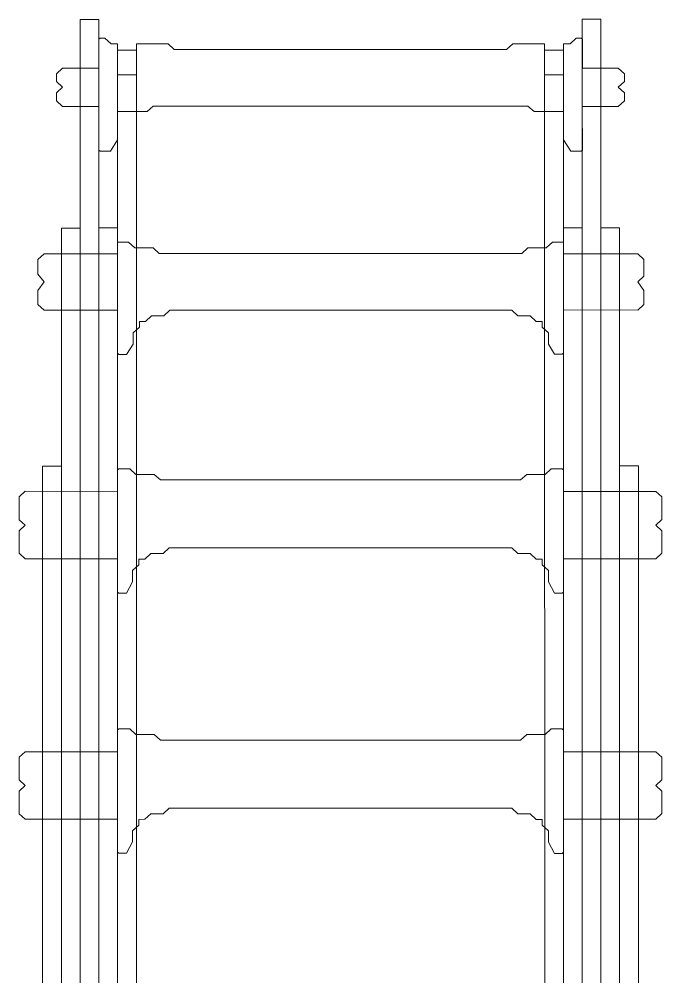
# Model space of a CAD drawing. Header units: millimetres. Extents: x -847 to 848, y -600 to 600.
# Drawn here: x 710.7 to 847.6, y 273.2 to 477.1 of the extents above; entities that cross this region are included whole.
import ezdxf

# ---------------------------------------------------------------- set-up
doc = ezdxf.new("R2010")
doc.units = ezdxf.units.MM
doc.header["$MEASUREMENT"] = 0

msp = doc.modelspace()

# ---------------------------------------------------------------- linework, layer by layer
at = {"color": 2, "lineweight": 5}
msp.add_lwpolyline([(731.6831, 232.7538), (735.6831, 232.7538), (735.6831, 470.511), (731.6831, 470.511), (731.6831, 232.7538)], close=True, dxfattribs=at)
at = {"color": 161, "lineweight": 5}
for points in [[(723.7034, 477.0824), (723.7034, 477.0824), (727.693, 477.0824), (727.693, 477.0824), (727.693, 477.0824), (727.693, 477.0824), (727.693, 122.9017), (727.693, 122.9017), (727.693, 122.9017), (727.693, 122.9017), (723.7034, 122.9017), (723.7034, 122.9017), (723.7034, 122.9017), (723.7034, 122.9017), (723.7034, 477.0824), (723.7034, 477.0824)], [(834.6218, 477.133), (834.6218, 477.133), (830.6322, 477.133), (830.6322, 477.133), (830.6322, 477.133), (830.6322, 477.133), (830.6322, 122.9523), (830.6322, 122.9523), (830.6322, 122.9523), (830.6322, 122.9523), (834.6218, 122.9523), (834.6218, 122.9523), (834.6218, 122.9523), (834.6218, 122.9523), (834.6218, 477.133), (834.6218, 477.133)]]:
    msp.add_open_spline(points, degree=3, knots=[0, 0, 0, 0, 0.25, 0.25, 0.25, 0.25, 0.5, 0.5, 0.5, 0.5, 0.75, 0.75, 0.75, 0.75, 1, 1, 1, 1], dxfattribs=at)
at = {"color": 2, "lineweight": 5}
for points, knots in [([(830.6813, 472.8511), (830.6813, 472.8511), (830.4214, 473.0919), (830.4214, 473.0919), (830.4214, 473.0919), (830.4214, 473.0919), (829.3885, 473.0919), (829.3885, 473.0919), (829.3885, 473.0919), (829.3885, 473.0919), (828.0868, 471.8872), (828.0868, 471.8872), (828.0868, 471.8872), (828.0868, 471.8872), (826.8747, 471.8872), (826.8747, 471.8872), (826.8747, 471.8872), (826.8747, 471.8872), (826.6423, 471.8872), (826.6423, 471.8872), (826.6423, 471.8872), (826.6423, 471.8872), (826.6423, 465.2407), (826.6423, 465.2407), (826.6423, 465.2407), (826.6423, 465.2407), (822.6424, 465.2407), (822.6424, 465.2407), (822.6424, 465.2407), (822.6424, 465.2407), (822.6424, 471.8872), (822.6424, 471.8872), (822.6424, 471.8872), (822.6424, 471.8872), (815.8409, 471.8872), (815.8409, 471.8872), (815.8409, 471.8872), (815.8409, 471.8872), (814.5392, 470.6814), (814.5392, 470.6814), (814.5392, 470.6814), (814.5392, 470.6814), (743.7682, 470.6814), (743.7682, 470.6814), (743.7682, 470.6814), (743.7682, 470.6814), (742.466, 471.8872), (742.466, 471.8872), (742.466, 471.8872), (742.466, 471.8872), (735.6835, 471.8872), (735.6835, 471.8872), (735.6835, 471.8872), (735.6835, 471.8872), (735.6835, 465.2407), (735.6835, 465.2407), (735.6835, 465.2407), (735.6835, 465.2407), (731.6835, 465.2407), (731.6835, 465.2407), (731.6835, 465.2407), (731.6835, 465.2407), (731.6835, 471.8877), (731.6835, 471.8877), (731.6835, 471.8877), (731.6835, 471.8877), (730.2891, 471.8872), (730.2891, 471.8872), (730.2891, 471.8872), (730.2891, 471.8872), (728.9874, 473.0919), (728.9874, 473.0919), (728.9874, 473.0919), (728.9874, 473.0919), (727.9545, 473.0919), (727.9545, 473.0919), (727.9545, 473.0919), (727.9545, 473.0919), (727.6931, 472.8511), (727.6931, 472.8511), (727.6931, 472.8511), (727.6931, 472.8511), (727.6931, 466.7236), (727.6931, 466.7236), (727.6931, 466.7236), (727.6931, 466.7236), (719.9699, 466.7236), (719.9699, 466.7236), (719.9699, 466.7236), (719.9699, 466.7236), (718.6698, 465.5184), (718.6698, 465.5184), (718.6698, 465.5184), (718.6698, 465.5184), (718.6698, 463.8483), (718.6698, 463.8483), (718.6698, 463.8483), (718.6698, 463.8483), (719.9699, 462.6425), (719.9699, 462.6425), (719.9699, 462.6425), (719.9699, 462.6425), (718.6698, 461.4373), (718.6698, 461.4373), (718.6698, 461.4373), (718.6698, 461.4373), (718.6698, 459.7662), (718.6698, 459.7662), (718.6698, 459.7662), (718.6698, 459.7662), (719.9699, 458.5609), (719.9699, 458.5609), (719.9699, 458.5609), (719.9699, 458.5609), (727.6931, 458.5609), (727.6931, 458.5609), (727.6931, 458.5609), (727.6931, 458.5609), (727.6931, 449.2362), (727.6931, 449.2362), (727.6931, 449.2362), (727.6931, 449.2362), (727.9545, 448.9964), (727.9545, 448.9964), (727.9545, 448.9964), (727.9545, 448.9964), (730.1858, 448.9964), (730.1858, 448.9964), (730.1858, 448.9964), (730.1858, 448.9964), (731.6835, 451.4058), (731.6835, 451.4058), (731.6835, 451.4058), (731.6835, 453.4137), (731.6835, 455.4221), (731.6835, 457.43), (731.6835, 457.43), (731.6835, 457.43), (737.9944, 457.43), (737.9944, 457.43), (737.9944, 457.43), (737.9944, 457.43), (739.2945, 458.6352), (739.2945, 458.6352), (739.2945, 458.6352), (739.2945, 458.6352), (819.0635, 458.6352), (819.0635, 458.6352), (819.0635, 458.6352), (819.0635, 458.6352), (820.3815, 457.43), (820.3815, 457.43), (820.3815, 457.43), (820.3815, 457.43), (826.6423, 457.43), (826.6423, 457.43), (826.6423, 457.43), (826.6423, 457.4305), (826.6423, 454.2327), (826.6423, 451.4058), (826.6423, 451.4058), (826.6423, 451.4058), (828.1901, 448.9964), (828.1901, 448.9964), (828.1901, 448.9964), (828.1901, 448.9964), (830.4214, 448.9964), (830.4214, 448.9964), (830.4214, 448.9964), (830.4214, 448.9964), (830.6813, 449.2362), (830.6813, 449.2362), (830.6813, 449.2362), (830.6813, 449.2362), (830.6322, 458.5609), (830.6322, 458.5609), (830.6322, 458.5609), (830.6322, 458.5609), (834.6707, 458.5609), (834.6707, 458.5609), (834.6707, 458.5609), (834.6707, 458.5609), (838.3201, 458.5609), (838.3201, 458.5609), (838.3201, 458.5609), (838.3201, 458.5609), (839.6218, 459.7662), (839.6218, 459.7662), (839.6218, 459.7662), (839.6218, 459.7662), (839.6218, 461.4373), (839.6218, 461.4373), (839.6218, 461.4373), (839.6218, 461.4373), (838.3201, 462.6425), (838.3201, 462.6425), (838.3201, 462.6425), (838.3201, 462.6425), (839.6218, 463.8483), (839.6218, 463.8483), (839.6218, 463.8483), (839.6218, 463.8483), (839.6218, 465.5184), (839.6218, 465.5184), (839.6218, 465.5184), (839.6218, 465.5184), (838.3201, 466.7236), (838.3201, 466.7236), (838.3201, 466.7236), (838.3201, 466.7236), (830.7266, 466.7236), (830.7266, 466.7236), (830.7266, 466.7236), (830.7266, 466.7236), (830.6813, 472.8511), (830.6813, 472.8511)], [0, 0, 0, 0, 0.01851852, 0.01851852, 0.01851852, 0.01851852, 0.03703704, 0.03703704, 0.03703704, 0.03703704, 0.05555556, 0.05555556, 0.05555556, 0.05555556, 0.07407407, 0.07407407, 0.07407407, 0.07407407, 0.09259259, 0.09259259, 0.09259259, 0.09259259, 0.11111111, 0.11111111, 0.11111111, 0.11111111, 0.12962963, 0.12962963, 0.12962963, 0.12962963, 0.14814815, 0.14814815, 0.14814815, 0.14814815, 0.16666667, 0.16666667, 0.16666667, 0.16666667, 0.18518519, 0.18518519, 0.18518519, 0.18518519, 0.2037037, 0.2037037, 0.2037037, 0.2037037, 0.22222222, 0.22222222, 0.22222222, 0.22222222, 0.24074074, 0.24074074, 0.24074074, 0.24074074, 0.25925926, 0.25925926, 0.25925926, 0.25925926, 0.27777778, 0.27777778, 0.27777778, 0.27777778, 0.2962963, 0.2962963, 0.2962963, 0.2962963, 0.31481481, 0.31481481, 0.31481481, 0.31481481, 0.33333333, 0.33333333, 0.33333333, 0.33333333, 0.35185185, 0.35185185, 0.35185185, 0.35185185, 0.37037037, 0.37037037, 0.37037037, 0.37037037, 0.38888889, 0.38888889, 0.38888889, 0.38888889, 0.40740741, 0.40740741, 0.40740741, 0.40740741, 0.42592593, 0.42592593, 0.42592593, 0.42592593, 0.44444444, 0.44444444, 0.44444444, 0.44444444, 0.46296296, 0.46296296, 0.46296296, 0.46296296, 0.48148148, 0.48148148, 0.48148148, 0.48148148, 0.5, 0.5, 0.5, 0.5, 0.51851852, 0.51851852, 0.51851852, 0.51851852, 0.53703704, 0.53703704, 0.53703704, 0.53703704, 0.55555556, 0.55555556, 0.55555556, 0.55555556, 0.57407407, 0.57407407, 0.57407407, 0.57407407, 0.59259259, 0.59259259, 0.59259259, 0.59259259, 0.61111111, 0.61111111, 0.61111111, 0.61111111, 0.62962963, 0.62962963, 0.62962963, 0.62962963, 0.64814815, 0.64814815, 0.64814815, 0.64814815, 0.66666667, 0.66666667, 0.66666667, 0.66666667, 0.68518519, 0.68518519, 0.68518519, 0.68518519, 0.7037037, 0.7037037, 0.7037037, 0.7037037, 0.72222222, 0.72222222, 0.72222222, 0.72222222, 0.74074074, 0.74074074, 0.74074074, 0.74074074, 0.75925926, 0.75925926, 0.75925926, 0.75925926, 0.77777778, 0.77777778, 0.77777778, 0.77777778, 0.7962963, 0.7962963, 0.7962963, 0.7962963, 0.81481481, 0.81481481, 0.81481481, 0.81481481, 0.83333333, 0.83333333, 0.83333333, 0.83333333, 0.85185185, 0.85185185, 0.85185185, 0.85185185, 0.87037037, 0.87037037, 0.87037037, 0.87037037, 0.88888889, 0.88888889, 0.88888889, 0.88888889, 0.90740741, 0.90740741, 0.90740741, 0.90740741, 0.92592593, 0.92592593, 0.92592593, 0.92592593, 0.94444444, 0.94444444, 0.94444444, 0.94444444, 0.96296296, 0.96296296, 0.96296296, 0.96296296, 0.98148148, 0.98148148, 0.98148148, 0.98148148, 1, 1, 1, 1]), ([(822.6424, 470.511), (822.6424, 470.511), (826.6424, 470.5118), (826.6424, 470.5118), (826.6424, 470.5118), (826.6424, 470.5118), (826.6868, 232.7546), (826.6868, 232.7546), (826.6868, 232.7546), (826.6868, 232.7546), (822.6868, 232.7538), (822.6868, 232.7538), (822.6868, 232.7538), (822.6868, 232.7538), (822.6424, 470.511), (822.6424, 470.511)], [0, 0, 0, 0, 0.25, 0.25, 0.25, 0.25, 0.5, 0.5, 0.5, 0.5, 0.75, 0.75, 0.75, 0.75, 1, 1, 1, 1])]:
    msp.add_open_spline(points, degree=3, knots=knots, dxfattribs=at)
at = {"color": 104, "lineweight": 5}
for points in [[(723.7034, 432.6146), (723.7034, 432.6146), (719.7129, 432.6146), (719.7129, 432.6146), (719.7129, 432.6146), (719.7129, 432.6146), (719.7129, 122.9017), (719.7129, 122.9017), (719.7129, 122.9017), (719.7129, 122.9017), (723.7034, 122.9017), (723.7034, 122.9017), (723.7034, 122.9017), (723.7034, 122.9017), (723.7034, 432.6146), (723.7034, 432.6146)], [(834.6217, 432.6652), (834.6217, 432.6652), (838.6122, 432.6652), (838.6122, 432.6652), (838.6122, 432.6652), (838.6122, 432.6652), (838.6122, 122.9523), (838.6122, 122.9523), (838.6122, 122.9523), (838.6122, 122.9523), (834.6217, 122.9523), (834.6217, 122.9523), (834.6217, 122.9523), (834.6217, 122.9523), (834.6217, 432.6652), (834.6217, 432.6652)]]:
    msp.add_open_spline(points, degree=3, knots=[0, 0, 0, 0, 0.25, 0.25, 0.25, 0.25, 0.5, 0.5, 0.5, 0.5, 0.75, 0.75, 0.75, 0.75, 1, 1, 1, 1], dxfattribs=at)
at = {"color": 31, "lineweight": 5}
for points in [[(727.693, 432.6652), (727.693, 432.6652), (731.6831, 432.6652), (731.6831, 432.6652), (731.6831, 432.6652), (731.6831, 432.6652), (731.6831, 122.9523), (731.6831, 122.9523), (731.6831, 122.9523), (731.6831, 122.9523), (727.693, 122.9523), (727.693, 122.9523), (727.693, 122.9523), (727.693, 122.9523), (727.693, 432.6652), (727.693, 432.6652)], [(830.6322, 432.6652), (830.6322, 432.6652), (826.6421, 432.6652), (826.6421, 432.6652), (826.6421, 432.6652), (826.6421, 432.6652), (826.6421, 122.9523), (826.6421, 122.9523), (826.6421, 122.9523), (826.6421, 122.9523), (830.6322, 122.9523), (830.6322, 122.9523), (830.6322, 122.9523), (830.6322, 122.9523), (830.6322, 432.6652), (830.6322, 432.6652)]]:
    msp.add_open_spline(points, degree=3, knots=[0, 0, 0, 0, 0.25, 0.25, 0.25, 0.25, 0.5, 0.5, 0.5, 0.5, 0.75, 0.75, 0.75, 0.75, 1, 1, 1, 1], dxfattribs=at)
at = {"color": 131, "lineweight": 5}
msp.add_open_spline([(731.6832, 427.1222), (731.6832, 427.1222), (716.0149, 427.1222), (716.0149, 427.1222), (716.0149, 427.1222), (716.0149, 427.1222), (714.7132, 425.9165), (714.7132, 425.9165), (714.7132, 425.9165), (714.7132, 425.9165), (714.7132, 422.8467), (714.7132, 422.8467), (714.7132, 422.8467), (714.7132, 422.8467), (716.0149, 421.1545), (716.0149, 421.1545), (716.0149, 421.1545), (716.0149, 421.1545), (714.7132, 419.3068), (714.7132, 419.3068), (714.7132, 419.3068), (714.7132, 419.3068), (714.7132, 416.3545), (714.7132, 416.3545), (714.7132, 416.3545), (714.7132, 416.3545), (716.0149, 415.1867), (716.0149, 415.1867), (716.0149, 415.1867), (716.0149, 415.1867), (731.6832, 415.1867), (731.6832, 415.1867), (731.6832, 415.1867), (731.6832, 415.1867), (731.6832, 405.9647), (731.6832, 405.9647), (731.6832, 405.9647), (731.6832, 405.9647), (731.9425, 405.7228), (731.9425, 405.7228), (731.9425, 405.7228), (731.9425, 405.7228), (733.5788, 405.7228), (733.5788, 405.7228), (733.5788, 405.7228), (733.5788, 405.7228), (735.0339, 407.9215), (735.0339, 407.9215), (735.0339, 407.9215), (735.0339, 407.9215), (735.0339, 410.3304), (735.0339, 410.3304), (735.0339, 410.3304), (735.0339, 410.3304), (736.3356, 411.5341), (736.3356, 411.5341), (736.3356, 411.5341), (736.3356, 411.5341), (736.3356, 412.7398), (736.3356, 412.7398), (736.3356, 412.7398), (736.3356, 412.7398), (737.6373, 412.7398), (737.6373, 412.7398), (737.6373, 412.7398), (737.6373, 412.7398), (738.9389, 413.9435), (738.9389, 413.9435), (738.9389, 413.9435), (738.9389, 413.9435), (741.5408, 413.9435), (741.5408, 413.9435), (741.5408, 413.9435), (741.5408, 413.9435), (742.8424, 415.1488), (742.8424, 415.1488), (742.8424, 415.1488), (742.8424, 415.1488), (815.6287, 415.1488), (815.6287, 415.1488), (815.6287, 415.1488), (815.6287, 415.1488), (816.9304, 413.9435), (816.9304, 413.9435), (816.9304, 413.9435), (816.9304, 413.9435), (819.5338, 413.9435), (819.5338, 413.9435), (819.5338, 413.9435), (819.5338, 413.9435), (820.8339, 412.7398), (820.8339, 412.7398), (820.8339, 412.7398), (820.8339, 412.7398), (822.1356, 412.7398), (822.1356, 412.7398), (822.1356, 412.7398), (822.1356, 412.7398), (822.1356, 411.5341), (822.1356, 411.5341), (822.1356, 411.5341), (822.1356, 411.5341), (823.4373, 410.3304), (823.4373, 410.3304), (823.4373, 410.3304), (823.4373, 410.3304), (823.4373, 407.9215), (823.4373, 407.9215), (823.4373, 407.9215), (823.4373, 407.9215), (824.739, 405.7518), (824.739, 405.7518), (824.739, 405.7518), (824.739, 405.7518), (826.3748, 405.7518), (826.3748, 405.7518), (826.3748, 405.7518), (826.3748, 405.7518), (826.6346, 405.9937), (826.6346, 405.9937), (826.6346, 405.9937), (826.6346, 405.9937), (826.6346, 415.2378), (826.6346, 415.2378), (826.6346, 415.2378), (826.6346, 415.2378), (842.4647, 415.1867), (842.4647, 415.1867), (842.4647, 415.1867), (842.4647, 415.1867), (843.7664, 416.3545), (843.7664, 416.3545), (843.7664, 416.3545), (843.7664, 416.3545), (843.7664, 419.3068), (843.7664, 419.3068), (843.7664, 419.3068), (843.7664, 419.3068), (842.4647, 421.1545), (842.4647, 421.1545), (842.4647, 421.1545), (842.4647, 421.1545), (843.7664, 422.3602), (843.7664, 422.3602), (843.7664, 422.3602), (843.7664, 422.3602), (843.7664, 425.9165), (843.7664, 425.9165), (843.7664, 425.9165), (843.7664, 425.9165), (842.4647, 427.1222), (842.4647, 427.1222), (842.4647, 427.1222), (842.4647, 427.1222), (826.6425, 427.1222), (826.6425, 427.1222), (826.6425, 427.1222), (826.6425, 427.1222), (826.6346, 429.6065), (826.6346, 429.6065), (826.6346, 429.6065), (826.6346, 429.6065), (824.2926, 429.6065), (824.2926, 429.6065), (824.2926, 429.6065), (824.2926, 429.6065), (822.9909, 428.4028), (822.9909, 428.4028), (822.9909, 428.4028), (822.9909, 428.4028), (819.0858, 428.4028), (819.0858, 428.4028), (819.0858, 428.4028), (819.0858, 428.4028), (817.7857, 427.1971), (817.7857, 427.1971), (817.7857, 427.1971), (817.7857, 427.1971), (740.5326, 427.1971), (740.5326, 427.1971), (740.5326, 427.1971), (740.5326, 427.1971), (739.2325, 428.4028), (739.2325, 428.4028), (739.2325, 428.4028), (739.2325, 428.4028), (735.3274, 428.4028), (735.3274, 428.4028), (735.3274, 428.4028), (735.3274, 428.4028), (734.0257, 429.6065), (734.0257, 429.6065), (734.0257, 429.6065), (734.0257, 429.6065), (731.6832, 429.6065), (731.6832, 429.6065), (731.6832, 429.6065), (731.6832, 429.6065), (731.6832, 427.1222), (731.6832, 427.1222)], degree=3, knots=[0, 0, 0, 0, 0.02, 0.02, 0.02, 0.02, 0.04, 0.04, 0.04, 0.04, 0.06, 0.06, 0.06, 0.06, 0.08, 0.08, 0.08, 0.08, 0.1, 0.1, 0.1, 0.1, 0.12, 0.12, 0.12, 0.12, 0.14, 0.14, 0.14, 0.14, 0.16, 0.16, 0.16, 0.16, 0.18, 0.18, 0.18, 0.18, 0.2, 0.2, 0.2, 0.2, 0.22, 0.22, 0.22, 0.22, 0.24, 0.24, 0.24, 0.24, 0.26, 0.26, 0.26, 0.26, 0.28, 0.28, 0.28, 0.28, 0.3, 0.3, 0.3, 0.3, 0.32, 0.32, 0.32, 0.32, 0.34, 0.34, 0.34, 0.34, 0.36, 0.36, 0.36, 0.36, 0.38, 0.38, 0.38, 0.38, 0.4, 0.4, 0.4, 0.4, 0.42, 0.42, 0.42, 0.42, 0.44, 0.44, 0.44, 0.44, 0.46, 0.46, 0.46, 0.46, 0.48, 0.48, 0.48, 0.48, 0.5, 0.5, 0.5, 0.5, 0.52, 0.52, 0.52, 0.52, 0.54, 0.54, 0.54, 0.54, 0.56, 0.56, 0.56, 0.56, 0.58, 0.58, 0.58, 0.58, 0.6, 0.6, 0.6, 0.6, 0.62, 0.62, 0.62, 0.62, 0.64, 0.64, 0.64, 0.64, 0.66, 0.66, 0.66, 0.66, 0.68, 0.68, 0.68, 0.68, 0.7, 0.7, 0.7, 0.7, 0.72, 0.72, 0.72, 0.72, 0.74, 0.74, 0.74, 0.74, 0.76, 0.76, 0.76, 0.76, 0.78, 0.78, 0.78, 0.78, 0.8, 0.8, 0.8, 0.8, 0.82, 0.82, 0.82, 0.82, 0.84, 0.84, 0.84, 0.84, 0.86, 0.86, 0.86, 0.86, 0.88, 0.88, 0.88, 0.88, 0.9, 0.9, 0.9, 0.9, 0.92, 0.92, 0.92, 0.92, 0.94, 0.94, 0.94, 0.94, 0.96, 0.96, 0.96, 0.96, 0.98, 0.98, 0.98, 0.98, 1, 1, 1, 1], dxfattribs=at)
at = {"color": 1, "lineweight": 5}
for points in [[(719.7129, 381.9329), (719.7129, 381.9329), (715.7229, 381.9329), (715.7229, 381.9329), (715.7229, 381.9329), (715.7229, 381.9329), (715.7229, 122.9017), (715.7229, 122.9017), (715.7229, 122.9017), (715.7229, 122.9017), (719.7129, 122.9017), (719.7129, 122.9017), (719.7129, 122.9017), (719.7129, 122.9017), (719.7129, 381.9329), (719.7129, 381.9329)], [(838.6122, 381.9835), (838.6122, 381.9835), (842.6022, 381.9835), (842.6022, 381.9835), (842.6022, 381.9835), (842.6022, 381.9835), (842.6022, 122.9523), (842.6022, 122.9523), (842.6022, 122.9523), (842.6022, 122.9523), (838.6122, 122.9523), (838.6122, 122.9523), (838.6122, 122.9523), (838.6122, 122.9523), (838.6122, 381.9835), (838.6122, 381.9835)]]:
    msp.add_open_spline(points, degree=3, knots=[0, 0, 0, 0, 0.25, 0.25, 0.25, 0.25, 0.5, 0.5, 0.5, 0.5, 0.75, 0.75, 0.75, 0.75, 1, 1, 1, 1], dxfattribs=at)
at = {"color": 9, "lineweight": 5}
for points, knots in [([(731.6858, 355.1259), (731.6858, 355.1259), (731.6832, 362.1756), (731.6832, 362.1756), (731.6832, 362.1756), (725.131, 362.1756), (718.5772, 362.1756), (712.025, 362.1756), (712.025, 362.1756), (712.025, 362.1756), (710.7233, 363.3793), (710.7233, 363.3793), (710.7233, 363.3793), (710.7233, 363.3793), (710.7233, 368.1449), (710.7233, 368.1449), (710.7233, 368.1449), (710.7233, 368.1449), (712.025, 369.3486), (712.025, 369.3486), (712.025, 369.3486), (712.025, 369.3486), (710.7233, 370.5143), (710.7233, 370.5143), (710.7233, 370.5143), (710.7233, 373.6948), (710.7233, 372.1997), (710.7233, 375.368), (710.7233, 375.368), (710.7233, 375.368), (712.025, 376.5717), (712.025, 376.5717), (712.025, 376.5717), (712.025, 376.5717), (731.6858, 376.5622), (731.6858, 376.5622), (731.6858, 376.5622), (731.6858, 376.5622), (731.6858, 381.1503), (731.6858, 381.1503), (731.6858, 381.1503), (731.6858, 381.1503), (731.9451, 381.3916), (731.9451, 381.3916), (731.9451, 381.3916), (731.9451, 381.3916), (734.2876, 381.3916), (734.2876, 381.3916), (734.2876, 381.3916), (734.2876, 381.3916), (735.5893, 380.1864), (735.5893, 380.1864), (735.5893, 380.1864), (735.5893, 380.1864), (739.4944, 380.1864), (739.4944, 380.1864), (739.4944, 380.1864), (739.4944, 380.1864), (740.7945, 378.9827), (740.7945, 378.9827), (740.7945, 378.9827), (740.7945, 378.9827), (817.5317, 378.9827), (817.5317, 378.9827), (817.5317, 378.9827), (817.5317, 378.9827), (818.8339, 380.1864), (818.8339, 380.1864), (818.8339, 380.1864), (818.8339, 380.1864), (822.739, 380.1864), (822.739, 380.1864), (822.739, 380.1864), (822.739, 380.1864), (824.0391, 381.3916), (824.0391, 381.3916), (824.0391, 381.3916), (824.0391, 381.3916), (826.3827, 381.3916), (826.3827, 381.3916), (826.3827, 381.3916), (826.3827, 381.3916), (826.6425, 381.1503), (826.6425, 381.1503), (826.6425, 381.1503), (826.6425, 381.1503), (826.6425, 376.5206), (826.6425, 376.5206), (826.6425, 376.5206), (826.6425, 376.5206), (846.3007, 376.5206), (846.3007, 376.5206), (846.3007, 376.5206), (846.3007, 376.5206), (847.6024, 375.368), (847.6024, 375.368), (847.6024, 375.368), (847.6024, 375.368), (847.6024, 370.5533), (847.6024, 370.5533), (847.6024, 370.5533), (847.6024, 370.5533), (846.3007, 369.3481), (846.3007, 369.3481), (846.3007, 369.3481), (846.3007, 369.3481), (847.6024, 368.1444), (847.6024, 368.1444), (847.6024, 368.1444), (847.6024, 368.1444), (847.6024, 363.3793), (847.6024, 363.3793), (847.6024, 363.3793), (847.6024, 363.3793), (846.3007, 362.1756), (846.3007, 362.1756), (846.3007, 362.1756), (846.3007, 362.1756), (842.6022, 362.1756), (842.6022, 362.1756), (842.6022, 362.1756), (842.6022, 362.1756), (834.3172, 362.1745), (826.6425, 362.1756), (826.6425, 362.1756), (826.6425, 362.1756), (826.6425, 355.1259), (826.6425, 355.1259), (826.6425, 355.1259), (826.6425, 355.1259), (826.3827, 354.8861), (826.3827, 354.8861), (826.3827, 354.8861), (826.3827, 354.8861), (824.7469, 354.8861), (824.7469, 354.8861), (824.7469, 354.8861), (824.7469, 354.8861), (823.4452, 357.2955), (823.4452, 357.2955), (823.4452, 357.2955), (823.4452, 357.2955), (823.4452, 359.705), (823.4452, 359.705), (823.4452, 359.705), (823.4452, 359.705), (822.1435, 360.9103), (822.1435, 360.9103), (822.1435, 360.9103), (822.1435, 360.9103), (822.1435, 362.1139), (822.1435, 362.1139), (822.1435, 362.1139), (822.1435, 362.1139), (820.8418, 362.1139), (820.8418, 362.1139), (820.8418, 362.1139), (820.8418, 362.1139), (819.5401, 363.3197), (819.5401, 363.3197), (819.5401, 363.3197), (819.5401, 363.3197), (816.9383, 363.3197), (816.9383, 363.3197), (816.9383, 363.3197), (816.9383, 363.3197), (815.6366, 364.5234), (815.6366, 364.5234), (815.6366, 364.5234), (815.6366, 364.5234), (742.6917, 364.5234), (742.6917, 364.5234), (742.6917, 364.5234), (742.6917, 364.5234), (741.39, 363.3197), (741.39, 363.3197), (741.39, 363.3197), (741.39, 363.3197), (738.7882, 363.3197), (738.7882, 363.3197), (738.7882, 363.3197), (738.7882, 363.3197), (737.5029, 362.1287), (737.5029, 362.1287), (737.5029, 362.1287), (737.5029, 362.1287), (736.1849, 362.1139), (736.1849, 362.1139), (736.1849, 362.1139), (736.1849, 362.1139), (736.1849, 360.9103), (736.1849, 360.9103), (736.1849, 360.9103), (736.1849, 360.9103), (734.8832, 359.705), (734.8832, 359.705), (734.8832, 359.705), (734.8832, 359.705), (734.8832, 357.2955), (734.8832, 357.2955), (734.8832, 357.2955), (734.8832, 357.2955), (733.5815, 354.8861), (733.5815, 354.8861), (733.5815, 354.8861), (733.5815, 354.8861), (731.9451, 354.8861), (731.9451, 354.8861), (731.9451, 354.8861), (731.9451, 354.8861), (731.6858, 355.1259), (731.6858, 355.1259)], [0, 0, 0, 0, 0.01886792, 0.01886792, 0.01886792, 0.01886792, 0.03773585, 0.03773585, 0.03773585, 0.03773585, 0.05660377, 0.05660377, 0.05660377, 0.05660377, 0.0754717, 0.0754717, 0.0754717, 0.0754717, 0.09433962, 0.09433962, 0.09433962, 0.09433962, 0.11320755, 0.11320755, 0.11320755, 0.11320755, 0.13207547, 0.13207547, 0.13207547, 0.13207547, 0.1509434, 0.1509434, 0.1509434, 0.1509434, 0.16981132, 0.16981132, 0.16981132, 0.16981132, 0.18867925, 0.18867925, 0.18867925, 0.18867925, 0.20754717, 0.20754717, 0.20754717, 0.20754717, 0.22641509, 0.22641509, 0.22641509, 0.22641509, 0.24528302, 0.24528302, 0.24528302, 0.24528302, 0.26415094, 0.26415094, 0.26415094, 0.26415094, 0.28301887, 0.28301887, 0.28301887, 0.28301887, 0.30188679, 0.30188679, 0.30188679, 0.30188679, 0.32075472, 0.32075472, 0.32075472, 0.32075472, 0.33962264, 0.33962264, 0.33962264, 0.33962264, 0.35849057, 0.35849057, 0.35849057, 0.35849057, 0.37735849, 0.37735849, 0.37735849, 0.37735849, 0.39622642, 0.39622642, 0.39622642, 0.39622642, 0.41509434, 0.41509434, 0.41509434, 0.41509434, 0.43396226, 0.43396226, 0.43396226, 0.43396226, 0.45283019, 0.45283019, 0.45283019, 0.45283019, 0.47169811, 0.47169811, 0.47169811, 0.47169811, 0.49056604, 0.49056604, 0.49056604, 0.49056604, 0.50943396, 0.50943396, 0.50943396, 0.50943396, 0.52830189, 0.52830189, 0.52830189, 0.52830189, 0.54716981, 0.54716981, 0.54716981, 0.54716981, 0.56603774, 0.56603774, 0.56603774, 0.56603774, 0.58490566, 0.58490566, 0.58490566, 0.58490566, 0.60377358, 0.60377358, 0.60377358, 0.60377358, 0.62264151, 0.62264151, 0.62264151, 0.62264151, 0.64150943, 0.64150943, 0.64150943, 0.64150943, 0.66037736, 0.66037736, 0.66037736, 0.66037736, 0.67924528, 0.67924528, 0.67924528, 0.67924528, 0.69811321, 0.69811321, 0.69811321, 0.69811321, 0.71698113, 0.71698113, 0.71698113, 0.71698113, 0.73584906, 0.73584906, 0.73584906, 0.73584906, 0.75471698, 0.75471698, 0.75471698, 0.75471698, 0.77358491, 0.77358491, 0.77358491, 0.77358491, 0.79245283, 0.79245283, 0.79245283, 0.79245283, 0.81132075, 0.81132075, 0.81132075, 0.81132075, 0.83018868, 0.83018868, 0.83018868, 0.83018868, 0.8490566, 0.8490566, 0.8490566, 0.8490566, 0.86792453, 0.86792453, 0.86792453, 0.86792453, 0.88679245, 0.88679245, 0.88679245, 0.88679245, 0.90566038, 0.90566038, 0.90566038, 0.90566038, 0.9245283, 0.9245283, 0.9245283, 0.9245283, 0.94339623, 0.94339623, 0.94339623, 0.94339623, 0.96226415, 0.96226415, 0.96226415, 0.96226415, 0.98113208, 0.98113208, 0.98113208, 0.98113208, 1, 1, 1, 1]), ([(731.6832, 299.7148), (731.6832, 299.7148), (731.6832, 306.7556), (731.6832, 306.7556), (731.6832, 306.7556), (731.6832, 306.7556), (712.0229, 306.7556), (712.0229, 306.7556), (712.0229, 306.7556), (712.0229, 306.7556), (710.7228, 307.8597), (710.7228, 307.8597), (710.7228, 307.8597), (710.7228, 307.8597), (710.7228, 312.7223), (710.7228, 312.7223), (710.7228, 312.7223), (710.7228, 312.7223), (712.0229, 313.9281), (712.0229, 313.9281), (712.0229, 313.9281), (712.0229, 313.9281), (710.7228, 315.0917), (710.7228, 315.0917), (710.7228, 315.0917), (710.7228, 318.2727), (710.7228, 316.7776), (710.7228, 319.9454), (710.7228, 319.9454), (710.7228, 319.9454), (712.0229, 321.1006), (712.0229, 321.1006), (712.0229, 321.1006), (712.0229, 321.1006), (731.6832, 321.1006), (731.6832, 321.1006), (731.6832, 321.1006), (731.6832, 321.1006), (731.6832, 325.7392), (731.6832, 325.7392), (731.6832, 325.7392), (731.6832, 325.7392), (731.9446, 325.9806), (731.9446, 325.9806), (731.9446, 325.9806), (731.9446, 325.9806), (734.2866, 325.9806), (734.2866, 325.9806), (734.2866, 325.9806), (734.2866, 325.9806), (735.5883, 324.7753), (735.5883, 324.7753), (735.5883, 324.7753), (735.5883, 324.7753), (739.4918, 324.7753), (739.4918, 324.7753), (739.4918, 324.7753), (739.4918, 324.7753), (740.7935, 323.5711), (740.7935, 323.5711), (740.7935, 323.5711), (740.7935, 323.5711), (817.5317, 323.5601), (817.5317, 323.5601), (817.5317, 323.5601), (817.5317, 323.5601), (818.8334, 324.7643), (818.8334, 324.7643), (818.8334, 324.7643), (818.8334, 324.7643), (822.7369, 324.7643), (822.7369, 324.7643), (822.7369, 324.7643), (822.7369, 324.7643), (824.0386, 325.9695), (824.0386, 325.9695), (824.0386, 325.9695), (824.0386, 325.9695), (826.3827, 325.9695), (826.3827, 325.9695), (826.3827, 325.9695), (826.3827, 325.9695), (826.6425, 325.7282), (826.6425, 325.7282), (826.6425, 325.7282), (826.6425, 325.7282), (826.6425, 321.1006), (826.6425, 321.1006), (826.6425, 321.1006), (826.6425, 321.1006), (846.3007, 321.1006), (846.3007, 321.1006), (846.3007, 321.1006), (846.3007, 321.1006), (847.6024, 319.9454), (847.6024, 319.9454), (847.6024, 319.9454), (847.6024, 319.9454), (847.6024, 315.1317), (847.6024, 315.1317), (847.6024, 315.1317), (847.6024, 315.1317), (846.3007, 313.9281), (846.3007, 313.9281), (846.3007, 313.9281), (846.3007, 313.9281), (847.6024, 312.7223), (847.6024, 312.7223), (847.6024, 312.7223), (847.6024, 312.7223), (847.6024, 307.9593), (847.6024, 307.9593), (847.6024, 307.9593), (847.6024, 307.9593), (846.3007, 306.7556), (846.3007, 306.7556), (846.3007, 306.7556), (846.3007, 306.7556), (826.6425, 306.7556), (826.6425, 306.7556), (826.6425, 306.7556), (826.6425, 306.7556), (826.6425, 299.7038), (826.6425, 299.7038), (826.6425, 299.7038), (826.6425, 299.7038), (826.3827, 299.464), (826.3827, 299.464), (826.3827, 299.464), (826.3827, 299.464), (824.7453, 299.464), (824.7453, 299.464), (824.7453, 299.464), (824.7453, 299.464), (823.4452, 301.8734), (823.4452, 301.8734), (823.4452, 301.8734), (823.4452, 301.8734), (823.4452, 304.2824), (823.4452, 304.2824), (823.4452, 304.2824), (823.4452, 304.2824), (822.1435, 305.4881), (822.1435, 305.4881), (822.1435, 305.4881), (822.1435, 305.4881), (822.1435, 306.6918), (822.1435, 306.6918), (822.1435, 306.6918), (822.1435, 306.6918), (820.8418, 306.6918), (820.8418, 306.6918), (820.8418, 306.6918), (820.8418, 306.6918), (819.5396, 307.8976), (819.5396, 307.8976), (819.5396, 307.8976), (819.5396, 307.8976), (816.9383, 307.8976), (816.9383, 307.8976), (816.9383, 307.8976), (816.9383, 307.8976), (815.6367, 309.1013), (815.6367, 309.1013), (815.6367, 309.1013), (815.6367, 309.1013), (742.6907, 309.1123), (742.6907, 309.1123), (742.6907, 309.1123), (742.6907, 309.1123), (741.389, 307.9087), (741.389, 307.9087), (741.389, 307.9087), (741.389, 307.9087), (738.7856, 307.9087), (738.7856, 307.9087), (738.7856, 307.9087), (738.7856, 307.9087), (737.5003, 306.7176), (737.5003, 306.7176), (737.5003, 306.7176), (737.5003, 306.7176), (736.1817, 306.7029), (736.1817, 306.7029), (736.1817, 306.7029), (736.1817, 306.7029), (736.1817, 305.4992), (736.1817, 305.4992), (736.1817, 305.4992), (736.1817, 305.4992), (734.8821, 304.2934), (734.8821, 304.2934), (734.8821, 304.2934), (734.8821, 304.2934), (734.8821, 301.8845), (734.8821, 301.8845), (734.8821, 301.8845), (734.8821, 301.8845), (733.5804, 299.4751), (733.5804, 299.4751), (733.5804, 299.4751), (733.5804, 299.4751), (731.9446, 299.4751), (731.9446, 299.4751), (731.9446, 299.4751), (731.9446, 299.4751), (731.6832, 299.7148), (731.6832, 299.7148)], [0, 0, 0, 0, 0.01923077, 0.01923077, 0.01923077, 0.01923077, 0.03846154, 0.03846154, 0.03846154, 0.03846154, 0.05769231, 0.05769231, 0.05769231, 0.05769231, 0.07692308, 0.07692308, 0.07692308, 0.07692308, 0.09615385, 0.09615385, 0.09615385, 0.09615385, 0.11538462, 0.11538462, 0.11538462, 0.11538462, 0.13461538, 0.13461538, 0.13461538, 0.13461538, 0.15384615, 0.15384615, 0.15384615, 0.15384615, 0.17307692, 0.17307692, 0.17307692, 0.17307692, 0.19230769, 0.19230769, 0.19230769, 0.19230769, 0.21153846, 0.21153846, 0.21153846, 0.21153846, 0.23076923, 0.23076923, 0.23076923, 0.23076923, 0.25, 0.25, 0.25, 0.25, 0.26923077, 0.26923077, 0.26923077, 0.26923077, 0.28846154, 0.28846154, 0.28846154, 0.28846154, 0.30769231, 0.30769231, 0.30769231, 0.30769231, 0.32692308, 0.32692308, 0.32692308, 0.32692308, 0.34615385, 0.34615385, 0.34615385, 0.34615385, 0.36538462, 0.36538462, 0.36538462, 0.36538462, 0.38461538, 0.38461538, 0.38461538, 0.38461538, 0.40384615, 0.40384615, 0.40384615, 0.40384615, 0.42307692, 0.42307692, 0.42307692, 0.42307692, 0.44230769, 0.44230769, 0.44230769, 0.44230769, 0.46153846, 0.46153846, 0.46153846, 0.46153846, 0.48076923, 0.48076923, 0.48076923, 0.48076923, 0.5, 0.5, 0.5, 0.5, 0.51923077, 0.51923077, 0.51923077, 0.51923077, 0.53846154, 0.53846154, 0.53846154, 0.53846154, 0.55769231, 0.55769231, 0.55769231, 0.55769231, 0.57692308, 0.57692308, 0.57692308, 0.57692308, 0.59615385, 0.59615385, 0.59615385, 0.59615385, 0.61538462, 0.61538462, 0.61538462, 0.61538462, 0.63461538, 0.63461538, 0.63461538, 0.63461538, 0.65384615, 0.65384615, 0.65384615, 0.65384615, 0.67307692, 0.67307692, 0.67307692, 0.67307692, 0.69230769, 0.69230769, 0.69230769, 0.69230769, 0.71153846, 0.71153846, 0.71153846, 0.71153846, 0.73076923, 0.73076923, 0.73076923, 0.73076923, 0.75, 0.75, 0.75, 0.75, 0.76923077, 0.76923077, 0.76923077, 0.76923077, 0.78846154, 0.78846154, 0.78846154, 0.78846154, 0.80769231, 0.80769231, 0.80769231, 0.80769231, 0.82692308, 0.82692308, 0.82692308, 0.82692308, 0.84615385, 0.84615385, 0.84615385, 0.84615385, 0.86538462, 0.86538462, 0.86538462, 0.86538462, 0.88461538, 0.88461538, 0.88461538, 0.88461538, 0.90384615, 0.90384615, 0.90384615, 0.90384615, 0.92307692, 0.92307692, 0.92307692, 0.92307692, 0.94230769, 0.94230769, 0.94230769, 0.94230769, 0.96153846, 0.96153846, 0.96153846, 0.96153846, 0.98076923, 0.98076923, 0.98076923, 0.98076923, 1, 1, 1, 1])]:
    msp.add_open_spline(points, degree=3, knots=knots, dxfattribs=at)

doc.saveas('drawing.dxf')
